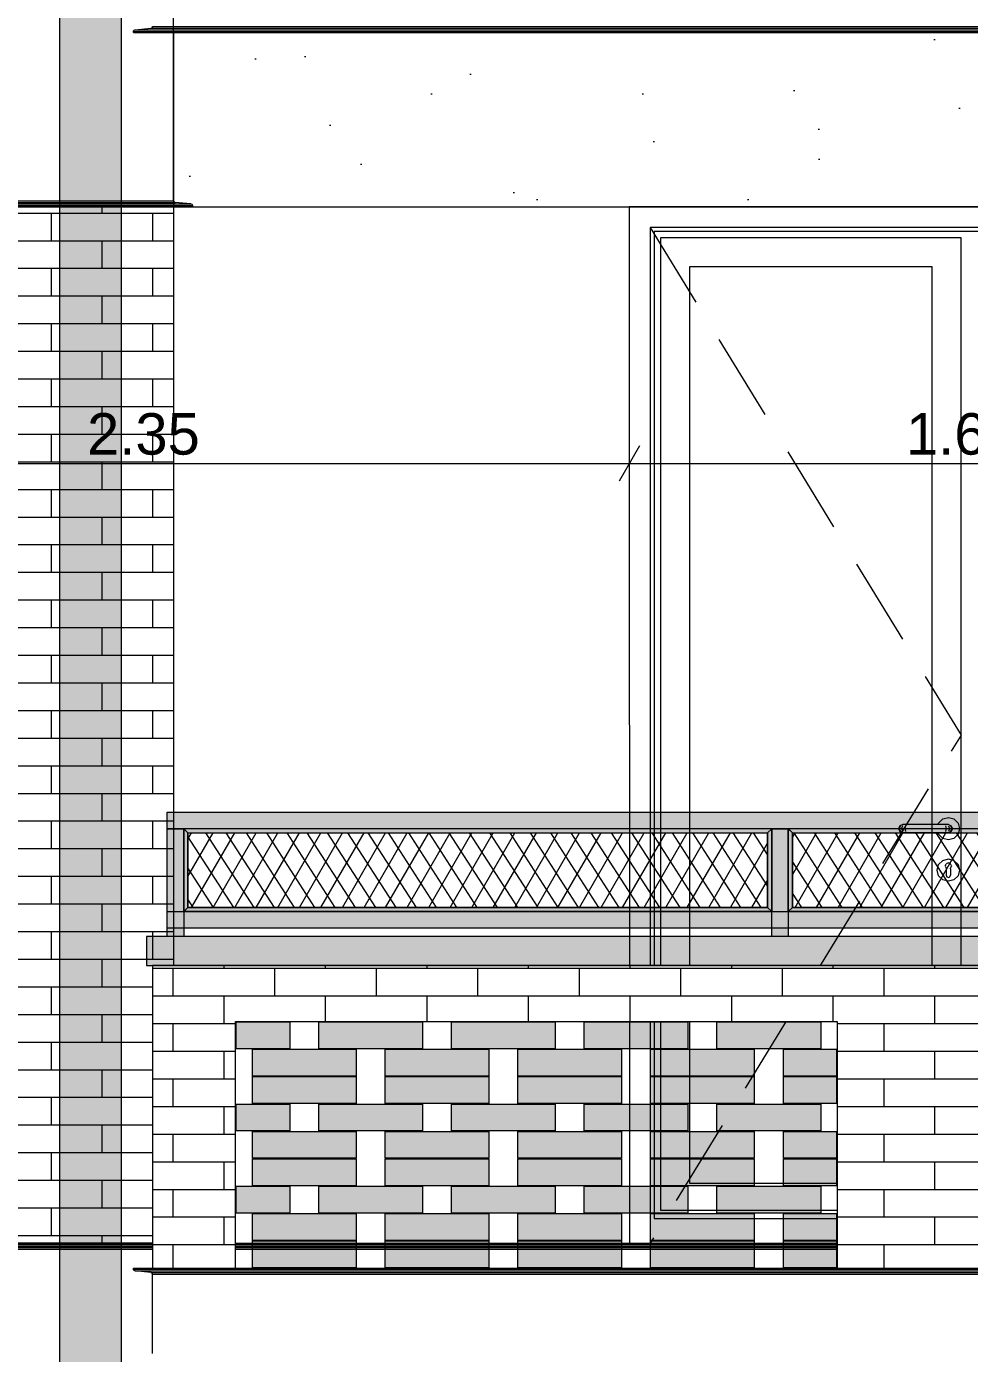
# Model space of a CAD drawing. Header units: millimetres. Extents: x 476571643 to 477489869, y 4620928210 to 4621294454.
# Drawn here: x 477475450 to 477477723, y 4620999764 to 4621002964 of the extents above; entities that cross this region are included whole.
import ezdxf

# ---------------------------------------------------------------- set-up
doc = ezdxf.new("R2010")
doc.units = ezdxf.units.MM
doc.header["$MEASUREMENT"] = 0
doc.set_wipeout_variables(frame=1)
doc.linetypes.add('Hidden Line', pattern=[317.5, 211.666667, -105.833333])
doc.linetypes.add('Wipeout_Contour', pattern=[1000, 0, -1000])
for name, color, linetype, lineweight in [('2D Drafting - General_Pen_No__7_Pen_No__7', 7, 'Continuous', 0), ('New_2D Drafting - General_Pen_No__30_Pen_No__9_Pen_No__9_Pen_No__250', 7, 'Continuous', 0), ('New_2D Drafting - General_Pen_No__30_Pen_No__9_Pen_No__9_Pen_No__253', 252, 'Continuous', 0), ('New_2D Drafting - General_Pen_No__30_Pen_No__9_Pen_No__9_Pen_No__255', 255, 'Continuous', 0), ('New_2D Drafting - General_Pen_No__30_Pen_No__9_Pen_No__9_Pen_No__42', 250, 'Continuous', 0), ('New_2D Drafting - General_Pen_No__30_Pen_No__9_Pen_No__9_Pen_No__7', 7, 'Continuous', 0), ('New_2D Drafting - General_Pen_No__4', 7, 'Continuous', 0), ('New_2D Drafting - General_Pen_No__7', 7, 'Continuous', 0), ('New_Structural - Bearing_Pen_No__250', 7, 'Continuous', 0), ('Structural - Bearing_Pen_No__250', 7, 'Continuous', 0), ('zoma_Pen_No__142', 142, 'Continuous', 0)]:
    doc.layers.add(name, color=color, linetype=linetype, lineweight=lineweight)
doc.layers.add('New_2D Drafting - General_Pen_No__30_Pen_No__9_Pen_No__9', color=7, linetype='Continuous')
doc.layers.add('zoma', color=7, linetype='Continuous')
doc.layers.add('New_2D Drafting - General_Pen_No__30_Pen_No__9_Pen_No__9_Pen_No__252', color=7, linetype='Continuous', lineweight=0, true_color=0x666666)
doc.layers.add('New_2D Drafting - General_Pen_No__30_Pen_No__9_Pen_No__9_Pen_No__254', color=7, linetype='Continuous', lineweight=0, true_color=0xcccccc)
doc.styles.add('GENERATED_STYLE_2', font='arial.ttf')
doc.dimstyles.new('GENERATED_STYLE__3', dxfattribs={"dimtxt": 200, "dimasz": 64.421331, "dimexe": 0.18, "dimexo": 3, "dimgap": 0.09, "dimtad": 1, "dimtih": 1, "dimtoh": 1, "dimlfac": 0.001, "dimzin": 0, "dimdsep": 46, "dimtxsty": 'GENERATED_STYLE_2', "dimblk": 'ARROWHEAD_2', "dimblk1": 'ARROWHEAD_2', "dimblk2": 'ARROWHEAD_2', "dimcen": 0.09, "dimclrd": 142, "dimclre": 142, "dimclrt": 142, "dimadec": 0, "dimazin": 0, "dimtfac": 1, "dimtdec": 4, "dimtmove": 0, "dimatfit": 3, "dimfxl": 1, "dimtolj": 1, "dimtzin": 0, "dimarcsym": 0})
doc.dimstyles.new('GENERATED_STYLE__31', dxfattribs={"dimtxt": 100, "dimasz": 64.421331, "dimexe": 0.18, "dimexo": 3, "dimgap": 0.09, "dimtad": 1, "dimtih": 1, "dimtoh": 1, "dimlfac": 0.001, "dimzin": 0, "dimdsep": 46, "dimtxsty": 'GENERATED_STYLE_2', "dimblk": 'ARROWHEAD_2', "dimblk1": 'ARROWHEAD_2', "dimblk2": 'ARROWHEAD_2', "dimcen": 0.09, "dimclrd": 142, "dimclre": 142, "dimclrt": 142, "dimadec": 0, "dimazin": 0, "dimtfac": 1, "dimtdec": 4, "dimtmove": 0, "dimatfit": 3, "dimfxl": 1, "dimtolj": 1, "dimtzin": 0, "dimarcsym": 0})
doc.dimstyles.new('GENERATED_STYLE__32', dxfattribs={"dimtxt": 100, "dimasz": 64.421331, "dimexe": 0.18, "dimexo": 3, "dimgap": 0.09, "dimtad": 1, "dimlfac": 0.001, "dimzin": 0, "dimdsep": 46, "dimtxsty": 'GENERATED_STYLE_2', "dimblk": 'ARROWHEAD_2', "dimblk1": 'ARROWHEAD_2', "dimblk2": 'ARROWHEAD_2', "dimcen": 0.09, "dimclrd": 142, "dimclre": 142, "dimclrt": 142, "dimadec": 0, "dimazin": 0, "dimtfac": 1, "dimtdec": 4, "dimtmove": 0, "dimatfit": 3, "dimfxl": 1, "dimtolj": 1, "dimtzin": 0, "dimarcsym": 0})
pattern_1 = [(60, (476844527.15, 4621385791.044), (-38.9711432, 22.5), []), (122.8330945, (476844527.15, 4621385791.044), (36.8060797, 18.75), [])]

# ---------------------------------------------------------------- blocks, each defined once
blk = doc.blocks.new('*D1048', base_point=(476844527.1, 4621385791))
at = {"layer": 'zoma_Pen_No__142', "color": 142, "linetype": 'Continuous', "lineweight": 0, "transparency": 16777216}
for p, q in [((477461777.8, 4620991745.8), (477461777.8, 4620991873)), ((477482504.2, 4620991745.8), (477482504.2, 4620991873)), ((477461802.3, 4620991851.8), (477461753.4, 4620991767)), ((477482479.7, 4620991767), (477482528.7, 4620991851.8)), ((477461736.4, 4620991809.4), (477461777.8, 4620991809.4)), ((477461777.8, 4620991809.4), (477482504.2, 4620991809.4)), ((477482504.2, 4620991809.4), (477482545.6, 4620991809.4))]:
    blk.add_line(p, q, dxfattribs=at)
at = {"layer": 'zoma_Pen_No__142', "color": 142, "lineweight": 0, "transparency": 16777216, "insert": (477471799.1, 4620991849.4), "char_height": 200, "attachment_point": 7, "style": 'GENERATED_STYLE_2'}
blk.add_mtext('\\A1;{\\pql;\\fArial CYR|b0|i0|c204|p34;20.73}', dxfattribs=at)
blk = doc.blocks.new('ARROWHEAD_2')
at = {"color": 0, "linetype": 'Continuous', "lineweight": 0}
for p, q in [((-0.378, -0.655), (0.378, 0.655)), ((0, 0), (-1, 0))]:
    blk.add_line(p, q, dxfattribs=at)
blk = doc.blocks.new('*D2113', base_point=(476844527.1, 4621385791))
at = {"layer": 'zoma_Pen_No__142', "color": 142, "linetype": 'Continuous', "lineweight": 0, "transparency": 16777216}
for p, q in [((477474579, 4621001953), (477474530.1, 4621001868.2)), ((477474554.6, 4621001847), (477474554.6, 4621001974.1)), ((477476927.6, 4621001953), (477476878.7, 4621001868.2)), ((477476903.2, 4621001847), (477476903.2, 4621001974.1)), ((477474554.6, 4621001910.6), (477476903.2, 4621001910.6))]:
    blk.add_line(p, q, dxfattribs=at)
at = {"layer": 'zoma_Pen_No__142', "color": 142, "lineweight": 0, "transparency": 16777216, "insert": (477475595.8, 4621001930.6), "char_height": 100, "attachment_point": 7, "style": 'GENERATED_STYLE_2'}
blk.add_mtext('\\A1;{\\pql;\\fArial CYR|b0|i0|c204|p34;2.35}', dxfattribs=at)
blk = doc.blocks.new('*D2114', base_point=(476844527.1, 4621385791))
at = {"layer": 'zoma_Pen_No__142', "color": 142, "linetype": 'Continuous', "lineweight": 0, "transparency": 16777216}
for p, q in [((477476927.6, 4621001953), (477476878.7, 4621001868.2)), ((477476903.2, 4621001847), (477476903.2, 4621001974.1)), ((477478527.6, 4621001953), (477478478.7, 4621001868.2)), ((477478503.2, 4621001847), (477478503.2, 4621001974.1)), ((477476903.2, 4621001910.6), (477478503.2, 4621001910.6))]:
    blk.add_line(p, q, dxfattribs=at)
at = {"layer": 'zoma_Pen_No__142', "color": 142, "lineweight": 0, "transparency": 16777216, "insert": (477477570.1, 4621001930.6), "char_height": 100, "attachment_point": 7, "style": 'GENERATED_STYLE_2'}
blk.add_mtext('\\A1;{\\pql;\\fArial CYR|b0|i0|c204|p34;1.60}', dxfattribs=at)
blk = doc.blocks.new('*D2169', base_point=(476844527.1, 4621385791))
at = {"layer": 'zoma_Pen_No__142', "color": 142, "linetype": 'Continuous', "lineweight": 0, "transparency": 16777216}
for p, q in [((477478168.2, 4621000054.5), (477478253, 4621000005.5)), ((477478274.2, 4621000030), (477478147, 4621000030)), ((477478210.6, 4620999330), (477478210.6, 4621000030)), ((477478274.2, 4620999330), (477478147, 4620999330)), ((477478168.2, 4620999354.5), (477478253, 4620999305.5))]:
    blk.add_line(p, q, dxfattribs=at)
at = {"layer": 'zoma_Pen_No__142', "color": 142, "lineweight": 0, "transparency": 16777216, "insert": (477478190.6, 4620999547), "char_height": 100, "attachment_point": 7, "rotation": 90, "style": 'GENERATED_STYLE_2'}
blk.add_mtext('\\A1;{\\pql;\\fArial CYR|b0|i0|c204|p34;0.70}', dxfattribs=at)
blk = doc.blocks.new('*D2170', base_point=(476844527.1, 4621385791))
at = {"layer": 'zoma_Pen_No__142', "color": 142, "linetype": 'Continuous', "lineweight": 0, "transparency": 16777216}
for p, q in [((477478274.2, 4621002530), (477478147, 4621002530)), ((477478168.2, 4621002554.5), (477478253, 4621002505.5)), ((477478210.6, 4621000030), (477478210.6, 4621002530)), ((477478168.2, 4621000054.5), (477478253, 4621000005.5)), ((477478274.2, 4621000030), (477478147, 4621000030))]:
    blk.add_line(p, q, dxfattribs=at)
at = {"layer": 'zoma_Pen_No__142', "color": 142, "lineweight": 0, "transparency": 16777216, "insert": (477478190.6, 4621001147), "char_height": 100, "attachment_point": 7, "rotation": 90, "style": 'GENERATED_STYLE_2'}
blk.add_mtext('\\A1;{\\pql;\\fArial CYR|b0|i0|c204|p34;2.50}', dxfattribs=at)
blk = doc.blocks.new('*D2171', base_point=(476844527.1, 4621385791))
at = {"layer": 'zoma_Pen_No__142', "color": 142, "linetype": 'Continuous', "lineweight": 0, "transparency": 16777216}
for p, q in [((477478168.2, 4621003254.5), (477478253, 4621003205.5)), ((477478274.2, 4621003230), (477478147, 4621003230)), ((477478210.6, 4621002530), (477478210.6, 4621003230)), ((477478274.2, 4621002530), (477478147, 4621002530)), ((477478168.2, 4621002554.5), (477478253, 4621002505.5))]:
    blk.add_line(p, q, dxfattribs=at)
at = {"layer": 'zoma_Pen_No__142', "color": 142, "lineweight": 0, "transparency": 16777216, "insert": (477478190.6, 4621002747), "char_height": 100, "attachment_point": 7, "rotation": 90, "style": 'GENERATED_STYLE_2'}
blk.add_mtext('\\A1;{\\pql;\\fArial CYR|b0|i0|c204|p34;0.70}', dxfattribs=at)
blk = doc.blocks.new('*D2180', base_point=(476844527.1, 4621385791))
at = {"layer": 'zoma_Pen_No__142', "color": 142, "linetype": 'Continuous', "lineweight": 0, "transparency": 16777216}
for p, q in [((477480860.4, 4621000054.5), (477480945.2, 4621000005.5)), ((477480966.4, 4621000030), (477480839.2, 4621000030)), ((477480902.8, 4620999330), (477480902.8, 4621000030)), ((477480966.4, 4620999330), (477480839.2, 4620999330)), ((477480860.4, 4620999354.5), (477480945.2, 4620999305.5))]:
    blk.add_line(p, q, dxfattribs=at)
at = {"layer": 'zoma_Pen_No__142', "color": 142, "lineweight": 0, "transparency": 16777216, "insert": (477480882.8, 4620999547), "char_height": 100, "attachment_point": 7, "rotation": 90, "style": 'GENERATED_STYLE_2'}
blk.add_mtext('\\A1;{\\pql;\\fArial CYR|b0|i0|c204|p34;0.70}', dxfattribs=at)
blk = doc.blocks.new('*D2181', base_point=(476844527.1, 4621385791))
at = {"layer": 'zoma_Pen_No__142', "color": 142, "linetype": 'Continuous', "lineweight": 0, "transparency": 16777216}
for p, q in [((477480966.4, 4621002530), (477480839.2, 4621002530)), ((477480860.4, 4621002554.5), (477480945.2, 4621002505.5)), ((477480902.8, 4621000030), (477480902.8, 4621002530)), ((477480860.4, 4621000054.5), (477480945.2, 4621000005.5)), ((477480966.4, 4621000030), (477480839.2, 4621000030))]:
    blk.add_line(p, q, dxfattribs=at)
at = {"layer": 'zoma_Pen_No__142', "color": 142, "lineweight": 0, "transparency": 16777216, "insert": (477480882.8, 4621001147), "char_height": 100, "attachment_point": 7, "rotation": 90, "style": 'GENERATED_STYLE_2'}
blk.add_mtext('\\A1;{\\pql;\\fArial CYR|b0|i0|c204|p34;2.50}', dxfattribs=at)
blk = doc.blocks.new('*D2182', base_point=(476844527.1, 4621385791))
at = {"layer": 'zoma_Pen_No__142', "color": 142, "linetype": 'Continuous', "lineweight": 0, "transparency": 16777216}
for p, q in [((477480860.4, 4621003254.5), (477480945.2, 4621003205.5)), ((477480966.4, 4621003230), (477480839.2, 4621003230)), ((477480902.8, 4621002530), (477480902.8, 4621003230)), ((477480966.4, 4621002530), (477480839.2, 4621002530)), ((477480860.4, 4621002554.5), (477480945.2, 4621002505.5))]:
    blk.add_line(p, q, dxfattribs=at)
at = {"layer": 'zoma_Pen_No__142', "color": 142, "lineweight": 0, "transparency": 16777216, "insert": (477480882.8, 4621002747), "char_height": 100, "attachment_point": 7, "rotation": 90, "style": 'GENERATED_STYLE_2'}
blk.add_mtext('\\A1;{\\pql;\\fArial CYR|b0|i0|c204|p34;0.70}', dxfattribs=at)

msp = doc.modelspace()

# ---------------------------------------------------------------- hatches: boundary and pattern name
at = {"layer": 'New_2D Drafting - General_Pen_No__30_Pen_No__9_Pen_No__9_Pen_No__255', "linetype": 'Continuous', "lineweight": 0}
for points in [[(477475679.198, 4620994529.951), (477475679.198, 4621009330.016), (477475529.198, 4621009330.016), (477475529.198, 4620994529.951)], [(477481618.93, 4621001069.985), (477481618.93, 4621001029.985), (477475788.935, 4621001029.985), (477475788.935, 4621001069.985)], [(477475828.941, 4621000769.985), (477475788.935, 4621000769.985), (477475788.935, 4621001029.985), (477475828.941, 4621001029.985)], [(477475838.941, 4621000840.011), (477475828.941, 4621000830.011), (477475828.941, 4621001029.985), (477475838.941, 4621001019.985)], [(477477246.423, 4621001029.985), (477475828.941, 4621001029.985), (477475838.941, 4621001019.985), (477477236.423, 4621001019.985)], [(477477246.423, 4621000829.985), (477477236.423, 4621000839.985), (477477236.423, 4621001019.985), (477477246.423, 4621001029.985)], [(477477286.423, 4621000769.985), (477477246.423, 4621000769.985), (477477246.423, 4621001029.985), (477477286.423, 4621001029.985)], [(477477296.423, 4621000839.985), (477477286.423, 4621000829.985), (477477286.423, 4621001030.011), (477477296.423, 4621001020.011)], [(477478683.923, 4621001029.985), (477477286.423, 4621001029.985), (477477296.423, 4621001019.985), (477478673.923, 4621001019.985)], [(477477246.423, 4621000829.985), (477475828.941, 4621000829.985), (477475838.941, 4621000839.985), (477477236.423, 4621000839.985)], [(477478683.923, 4621000829.985), (477477286.423, 4621000829.985), (477477296.423, 4621000839.985), (477478673.923, 4621000839.985)], [(477481618.93, 4621000829.985), (477481618.93, 4621000789.985), (477475788.935, 4621000789.985), (477475788.935, 4621000829.985)]]:
    msp.add_hatch(color=255, dxfattribs=at).paths.add_polyline_path(points)
at = {"layer": 'New_2D Drafting - General_Pen_No__7', "linetype": 'Continuous', "lineweight": 0}
h = msp.add_hatch(dxfattribs=at)
h.set_pattern_fill('BATT_INSULATION', style=0, pattern_type=2)
h.set_pattern_definition(pattern_1)
h.paths.add_polyline_path([(477475838.941, 4621001019.985), (477477236.423, 4621001019.985), (477477236.423, 4621000839.985), (477475838.941, 4621000839.985)])
h = msp.add_hatch(dxfattribs=at)
h.set_pattern_fill('BATT_INSULATION', style=0, pattern_type=2)
h.set_pattern_definition(pattern_1)
h.paths.add_polyline_path([(477477296.423, 4621001019.985), (477478673.923, 4621001019.985), (477478673.923, 4621000839.985), (477477296.423, 4621000839.985)])

# ---------------------------------------------------------------- linework, layer by layer
at = {"layer": '2D Drafting - General_Pen_No__7_Pen_No__7', "color": 7, "linetype": 'Continuous', "lineweight": 0, "flags": 128}
for points in [[(477478453.189, 4621002479.991), (477476953.189, 4621002479.986), (477476953.197, 4621000029.987), (477478453.197, 4621000029.994)], [(477478443.189, 4621002469.991), (477476963.189, 4621002469.986), (477476963.197, 4621000089.988), (477478443.197, 4621000089.994)], [(477477703.193, 4621002454.989), (477476978.189, 4621002454.986), (477476978.197, 4621000109.988), (477477703.197, 4621000109.991)], [(477477633.189, 4621002384.988), (477477048.189, 4621002384.986), (477477048.197, 4621000174.989), (477477633.197, 4621000174.991)]]:
    msp.add_lwpolyline(points, close=True, dxfattribs=at)
at = {"layer": '2D Drafting - General_Pen_No__7_Pen_No__7', "color": 7, "linetype": 'Hidden Line', "lineweight": 0, "flags": 128}
msp.add_lwpolyline([(477476953.189, 4621002479.986), (477477703.193, 4621001255.866), (477476953.974, 4621000031.271)], dxfattribs=at)
at = {"layer": 'New_2D Drafting - General_Pen_No__30_Pen_No__9_Pen_No__9_Pen_No__250', "color": 7, "linetype": 'Continuous', "lineweight": 0, "flags": 128}
msp.add_lwpolyline([(477481618.93, 4621000829.985), (477481618.93, 4621000789.985), (477475788.935, 4621000789.985), (477475788.935, 4621000829.985)], close=True, dxfattribs=at)
at = {"layer": 'New_2D Drafting - General_Pen_No__30_Pen_No__9_Pen_No__9_Pen_No__7', "color": 7, "linetype": 'Continuous', "lineweight": 0, "flags": 128}
for points in [[(477475679.198, 4620994529.951), (477475679.198, 4621009330.016), (477475529.198, 4621009330.016), (477475529.198, 4620994529.951)], [(477481618.93, 4621001069.985), (477481618.93, 4621001029.985), (477475788.935, 4621001029.985), (477475788.935, 4621001069.985)], [(477475828.941, 4621000769.985), (477475788.935, 4621000769.985), (477475788.935, 4621001029.985), (477475828.941, 4621001029.985)], [(477475838.941, 4621000840.011), (477475828.941, 4621000830.011), (477475828.941, 4621001029.985), (477475838.941, 4621001019.985)], [(477477246.423, 4621001029.985), (477475828.941, 4621001029.985), (477475838.941, 4621001019.985), (477477236.423, 4621001019.985)], [(477477246.423, 4621000829.985), (477477236.423, 4621000839.985), (477477236.423, 4621001019.985), (477477246.423, 4621001029.985)], [(477477286.423, 4621000769.985), (477477246.423, 4621000769.985), (477477246.423, 4621001029.985), (477477286.423, 4621001029.985)], [(477477296.423, 4621000839.985), (477477286.423, 4621000829.985), (477477286.423, 4621001030.011), (477477296.423, 4621001020.011)], [(477478683.923, 4621001029.985), (477477286.423, 4621001029.985), (477477296.423, 4621001019.985), (477478673.923, 4621001019.985)], [(477477246.423, 4621000829.985), (477475828.941, 4621000829.985), (477475838.941, 4621000839.985), (477477236.423, 4621000839.985)], [(477478683.923, 4621000829.985), (477477286.423, 4621000829.985), (477477296.423, 4621000839.985), (477478673.923, 4621000839.985)]]:
    msp.add_lwpolyline(points, close=True, dxfattribs=at)
at = {"layer": 'New_2D Drafting - General_Pen_No__4', "color": 7, "linetype": 'Continuous', "lineweight": 0, "flags": 128}
for points in [[(477475838.941, 4621001019.985), (477477236.423, 4621001019.985), (477477236.423, 4621000839.985), (477475838.941, 4621000839.985)], [(477477296.423, 4621001019.985), (477478673.923, 4621001019.985), (477478673.923, 4621000839.985), (477477296.423, 4621000839.985)]]:
    msp.add_lwpolyline(points, close=True, dxfattribs=at)
at = {"layer": 'New_Structural - Bearing_Pen_No__250', "color": 7, "linetype": 'Continuous', "lineweight": 0}
for p, q in [((477477658.803, 4621001053.372), (477477672.303, 4621001056.989)), ((477477672.303, 4621001056.989), (477477685.803, 4621001053.372)), ((477477555.232, 4621001037.06), (477477552.303, 4621001029.989)), ((477477552.303, 4621001029.989), (477477555.232, 4621001022.918)), ((477477556.784, 4621001037.06), (477477554.025, 4621001029.989)), ((477477554.025, 4621001029.989), (477477556.784, 4621001022.918)), ((477477562.303, 4621001039.989), (477477555.232, 4621001037.06)), ((477477561.599, 4621001037.06), (477477559.487, 4621001029.989)), ((477477559.487, 4621001029.989), (477477561.599, 4621001022.918)), ((477477563.445, 4621001039.989), (477477562.303, 4621001039.989)), ((477477566.697, 4621001039.989), (477477563.445, 4621001039.989)), ((477477571.563, 4621001039.989), (477477566.697, 4621001039.989)), ((477477568.804, 4621001037.06), (477477567.661, 4621001029.989)), ((477477567.661, 4621001029.989), (477477568.804, 4621001022.918)), ((477477577.303, 4621001039.989), (477477571.563, 4621001039.989)), ((477477657.303, 4621001039.989), (477477577.303, 4621001039.989)), ((477477647.983, 4621001039.989), (477477648.921, 4621001043.489)), ((477477648.921, 4621001043.489), (477477658.803, 4621001053.372)), ((477477663.044, 4621001039.989), (477477657.303, 4621001039.989)), ((477477667.91, 4621001039.989), (477477663.044, 4621001039.989)), ((477477665.803, 4621001037.061), (477477666.945, 4621001029.989)), ((477477666.945, 4621001029.989), (477477665.803, 4621001022.918)), ((477477671.161, 4621001039.989), (477477667.91, 4621001039.989)), ((477477672.303, 4621001039.989), (477477671.161, 4621001039.989)), ((477477672.303, 4621001039.989), (477477679.374, 4621001037.061)), ((477477673.008, 4621001037.061), (477477675.12, 4621001029.989)), ((477477675.12, 4621001029.989), (477477673.008, 4621001022.918)), ((477477677.822, 4621001037.061), (477477680.581, 4621001029.989)), ((477477680.581, 4621001029.989), (477477677.822, 4621001022.918)), ((477477679.374, 4621001037.061), (477477682.303, 4621001029.989)), ((477477682.303, 4621001029.989), (477477679.374, 4621001022.918)), ((477477685.803, 4621001053.372), (477477695.686, 4621001043.49)), ((477477695.686, 4621001043.49), (477477699.303, 4621001029.99)), ((477477699.303, 4621001029.99), (477477695.686, 4621001016.49)), ((477477555.232, 4621001022.918), (477477562.303, 4621001019.989)), ((477477563.445, 4621001019.989), (477477562.303, 4621001019.989)), ((477477566.697, 4621001019.989), (477477563.445, 4621001019.989)), ((477477571.563, 4621001019.989), (477477566.697, 4621001019.989)), ((477477577.303, 4621001019.989), (477477571.563, 4621001019.989)), ((477477657.303, 4621001019.989), (477477577.303, 4621001019.989)), ((477477648.921, 4621001016.489), (477477647.983, 4621001019.989)), ((477477658.803, 4621001006.607), (477477648.921, 4621001016.489)), ((477477663.044, 4621001019.989), (477477657.303, 4621001019.989)), ((477477672.303, 4621001002.989), (477477658.803, 4621001006.607)), ((477477667.91, 4621001019.989), (477477663.044, 4621001019.989)), ((477477671.162, 4621001019.989), (477477667.91, 4621001019.989)), ((477477672.303, 4621001019.989), (477477671.162, 4621001019.989)), ((477477679.374, 4621001022.918), (477477672.303, 4621001019.989)), ((477477685.803, 4621001006.607), (477477672.303, 4621001002.989)), ((477477695.686, 4621001016.49), (477477685.803, 4621001006.607)), ((477477645.304, 4621000929.989), (477477648.921, 4621000943.489)), ((477477648.921, 4621000916.489), (477477645.304, 4621000929.989)), ((477477648.921, 4621000943.489), (477477658.804, 4621000953.372)), ((477477658.804, 4621000953.372), (477477672.304, 4621000956.989)), ((477477665.583, 4621000941.629), (477477664.836, 4621000939.682)), ((477477664.836, 4621000939.682), (477477667.304, 4621000934.389)), ((477477665.583, 4621000941.629), (477477666.928, 4621000945.133)), ((477477672.304, 4621000947.415), (477477666.928, 4621000945.133)), ((477477667.304, 4621000934.389), (477477667.304, 4621000932.876)), ((477477667.304, 4621000932.876), (477477667.304, 4621000929.989)), ((477477667.304, 4621000929.989), (477477667.304, 4621000927.103)), ((477477672.304, 4621000956.989), (477477685.804, 4621000953.372)), ((477477677.679, 4621000945.133), (477477672.304, 4621000947.415)), ((477477677.304, 4621000934.389), (477477679.771, 4621000939.682)), ((477477677.304, 4621000932.876), (477477677.304, 4621000934.389)), ((477477677.304, 4621000932.876), (477477677.304, 4621000929.989)), ((477477677.304, 4621000929.989), (477477677.304, 4621000927.103)), ((477477679.024, 4621000941.629), (477477677.679, 4621000945.133)), ((477477679.024, 4621000941.629), (477477679.771, 4621000939.682)), ((477477685.804, 4621000953.372), (477477695.686, 4621000943.49)), ((477477695.686, 4621000943.49), (477477699.304, 4621000929.99)), ((477477699.304, 4621000929.99), (477477695.686, 4621000916.49)), ((477477658.804, 4621000906.607), (477477648.921, 4621000916.489)), ((477477672.304, 4621000902.989), (477477658.804, 4621000906.607)), ((477477667.304, 4621000927.103), (477477667.304, 4621000921.329)), ((477477667.304, 4621000921.329), (477477667.304, 4621000917.489)), ((477477667.304, 4621000917.489), (477477668.768, 4621000913.954)), ((477477668.768, 4621000913.954), (477477672.304, 4621000912.489)), ((477477672.304, 4621000912.489), (477477675.839, 4621000913.954)), ((477477685.804, 4621000906.607), (477477672.304, 4621000902.989)), ((477477675.839, 4621000913.954), (477477677.304, 4621000917.489)), ((477477677.304, 4621000927.103), (477477677.304, 4621000921.329)), ((477477677.304, 4621000921.329), (477477677.304, 4621000917.489)), ((477477695.686, 4621000916.49), (477477685.804, 4621000906.607))]:
    msp.add_line(p, q, dxfattribs=at)
at = {"layer": 'Structural - Bearing_Pen_No__250', "color": 7, "linetype": 'Continuous', "lineweight": 0}
for p, q in [((477475707.596, 4621002952.486), (477475707.996, 4621002954.016)), ((477475707.596, 4621002949.991), (477475707.596, 4621002952.486)), ((477475707.996, 4621002954.016), (477475709.134, 4621002955.314)), ((477475709.134, 4621002955.314), (477475710.837, 4621002956.181)), ((477475710.837, 4621002956.181), (477475712.059, 4621002956.441)), ((477475712.059, 4621002956.441), (477475749.46, 4621002960.431)), ((477475749.46, 4621002960.431), (477475750.682, 4621002960.69)), ((477475750.682, 4621002960.69), (477475752.385, 4621002961.557)), ((477475752.385, 4621002961.557), (477475753.523, 4621002962.855)), ((477475753.523, 4621002962.855), (477475753.922, 4621002964.386)), ((477461487.743, 4621000029.988), (477482820.469, 4621000029.988)), ((477461487.743, 4621000027.493), (477482820.469, 4621000027.493)), ((477461492.206, 4621000023.537), (477482816.007, 4621000023.537)), ((477461529.607, 4621000019.548), (477482778.606, 4621000019.548)), ((477461534.069, 4621000015.592), (477482774.143, 4621000015.592)), ((477475707.596, 4620999967.496), (477475707.596, 4620999969.991)), ((477475707.996, 4620999965.965), (477475707.596, 4620999967.496)), ((477475709.134, 4620999964.667), (477475707.996, 4620999965.965)), ((477475710.837, 4620999963.8), (477475709.134, 4620999964.667)), ((477475712.059, 4620999963.541), (477475710.837, 4620999963.8))]:
    msp.add_line(p, q, dxfattribs=at)

# ---------------------------------------------------------------- dimensions: what is measured, and where the dimension line sits
at = {"layer": 'zoma', "color": 142, "linetype": 'Continuous', "lineweight": 0}
for base, p1, p2, dimstyle, picture, middle in [((477476903.179, 4621001910.57), (477474554.57, 4621002222.207), (477476903.179, 4621002189.133), 'GENERATED_STYLE__31', '*D2113', (477475725.728, 4621001980.57)), ((477478503.179, 4621001910.57), (477476903.179, 4621002189.133), (477478503.179, 4621002218.822), 'GENERATED_STYLE__31', '*D2114', (477477700.032, 4621001980.57)), ((477482504.198, 4620991809.418), (477461777.828, 4621000409.965), (477482504.198, 4620991809.418), 'GENERATED_STYLE__3', '*D1048', (477472135.071, 4620991949.418))]:
    dim = msp.add_linear_dim(base=base, p1=p1, p2=p2, dimstyle=dimstyle, dxfattribs=at)
    dim.commit()
    dim.dimension.update_dxf_attribs({"geometry": picture, "text_midpoint": middle, "dimtype": 160})

# ---------------------------------------------------------------- wipeouts: each hides what was drawn before it
at = {"color": 254, "linetype": 'Wipeout_Contour', "lineweight": 0, "ltscale": 27873635967.59877}
msp.add_wipeout([(477475804.11, 4621002949.991), (477475804.11, 4621002529.993), (477482774.143, 4621002529.993), (477482774.143, 4621003229.993), (477481653.93, 4621003229.993), (477481653.93, 4621002949.991)], dxfattribs=at).dxf.layer = 'New_2D Drafting - General_Pen_No__30_Pen_No__9_Pen_No__9'

# ---------------------------------------------------------------- next in the draw order: hatches: boundary and pattern name
at = {"layer": 'New_2D Drafting - General_Pen_No__30_Pen_No__9_Pen_No__9_Pen_No__253', "linetype": 'Continuous', "lineweight": 0}
h = msp.add_hatch(dxfattribs=at)
h.set_pattern_fill('BRICK___RUNNING_BOND', color=252, style=0, pattern_type=2)
h.set_pattern_definition([(0, (477474163.39, 4621001314.985), (0, 66.64), []), (90, (477474163.4, 4621001314.98), (-244.8, 0), [66.64, -66.64]), (90, (477474285.8, 4621001381.62), (-244.8, 0), [66.64, -66.64])])
h.paths.add_polyline_path([(477474554.476, 4621002529.992), (477475804.11, 4621002529.992), (477475804.11, 4621000029.992), (477474554.476, 4621000029.992)])
at = {"layer": 'New_2D Drafting - General_Pen_No__30_Pen_No__9_Pen_No__9_Pen_No__42', "linetype": 'Continuous', "lineweight": 0, "true_color": 0xc7c8ca}
h = msp.add_hatch(dxfattribs=at)
h.set_pattern_fill('CUT_STONE', color=9, style=0, pattern_type=2)
h.set_pattern_definition([(45, (476844527.15, 4621386591.04), (-254.55844, 254.55844), [0, -240, 0, -360]), (110, (476845327.15, 4621386591.04), (338.28934, 123.12725), [0, -176, 0, -304])])
h.paths.add_polyline_path([(477475804.11, 4621002949.991), (477475804.11, 4621002529.993), (477482774.143, 4621002529.993), (477482774.143, 4621003229.993), (477481653.93, 4621003229.993), (477481653.93, 4621002949.991)])

# ---------------------------------------------------------------- next in the draw order: linework, layer by layer
at = {"layer": '2D Drafting - General_Pen_No__7_Pen_No__7', "color": 7, "linetype": 'Continuous', "lineweight": 0, "flags": 128}
for points in [[(477476907.314, 4621000029.987), (477478503.197, 4621000029.992), (477478503.188, 4621002529.992), (477476903.188, 4621002529.987)], [(477476903.188, 4621002529.987), (477476903.197, 4621000029.987), (477476907.314, 4621000029.987)]]:
    msp.add_lwpolyline(points, dxfattribs=at)
at = {"layer": 'New_2D Drafting - General_Pen_No__30_Pen_No__9_Pen_No__9_Pen_No__7', "color": 7, "linetype": 'Continuous', "lineweight": 0, "flags": 128}
for points in [[(477475804.11, 4621002949.991), (477475804.11, 4621002529.993), (477482774.143, 4621002529.993), (477482774.143, 4621003229.993), (477481653.93, 4621003229.993), (477481653.93, 4621002949.991)], [(477474554.476, 4621002529.992), (477475804.11, 4621002529.992), (477475804.11, 4621000029.992), (477474554.476, 4621000029.992)]]:
    msp.add_lwpolyline(points, close=True, dxfattribs=at)
at = {"layer": 'New_Structural - Bearing_Pen_No__250', "color": 7, "linetype": 'Continuous', "lineweight": 0}
msp.add_line((477475804.11, 4621002529.993), (477482774.143, 4621002529.993), dxfattribs=at)
at = {"layer": 'Structural - Bearing_Pen_No__250', "color": 7, "linetype": 'Continuous', "lineweight": 0}
for p, q in [((477475804.11, 4621002544.407), (477475804.11, 4621003215.592)), ((477475707.596, 4621002952.486), (477481700.248, 4621002952.486)), ((477475707.596, 4621002949.991), (477481700.248, 4621002949.991)), ((477475712.059, 4621002956.441), (477481695.786, 4621002956.441)), ((477475749.46, 4621002960.431), (477481658.385, 4621002960.431)), ((477475753.921, 4621002964.386), (477481653.922, 4621002964.386)), ((477468457.801, 4621002532.488), (477475850.436, 4621002532.488)), ((477468457.801, 4621002529.993), (477475850.436, 4621002529.993)), ((477468462.263, 4621002536.443), (477475845.974, 4621002536.443)), ((477468499.665, 4621002540.433), (477475808.573, 4621002540.433)), ((477468504.127, 4621002544.388), (477475804.11, 4621002544.388)), ((477475804.51, 4621002542.857), (477475804.11, 4621002544.388)), ((477475805.648, 4621002541.56), (477475804.51, 4621002542.857)), ((477475807.351, 4621002540.693), (477475805.648, 4621002541.56)), ((477475808.573, 4621002540.433), (477475807.351, 4621002540.693)), ((477475845.974, 4621002536.443), (477475808.573, 4621002540.433)), ((477475847.196, 4621002536.184), (477475845.974, 4621002536.443)), ((477475848.899, 4621002535.317), (477475847.196, 4621002536.184)), ((477475850.037, 4621002534.019), (477475848.899, 4621002535.317)), ((477475850.436, 4621002532.488), (477475850.037, 4621002534.019)), ((477475850.436, 4621002529.993), (477475850.436, 4621002532.488))]:
    msp.add_line(p, q, dxfattribs=at)

# ---------------------------------------------------------------- next in the draw order: dimensions: what is measured, and where the dimension line sits
at = {"layer": 'zoma', "color": 142, "linetype": 'Continuous', "lineweight": 0}
for base, picture, middle in [((477478210.582, 4621003229.993), '*D2171', (477478140.582, 4621002876.85)), ((477480902.788, 4621003229.993), '*D2182', (477480832.788, 4621002876.85))]:
    dim = msp.add_linear_dim(base=base, p1=(477463204.421, 4621002530), p2=(477462293.68, 4621003229.993), angle=90, dimstyle='GENERATED_STYLE__32', dxfattribs=at)
    dim.commit()
    dim.dimension.update_dxf_attribs({"geometry": picture, "text_midpoint": middle, "dimtype": 160, "text_rotation": 90})

# ---------------------------------------------------------------- next in the draw order: wipeouts: each hides what was drawn before it
at = {"color": 254, "linetype": 'Wipeout_Contour', "lineweight": 0, "ltscale": 74329651972.086}
msp.add_wipeout([(477475753.935, 4620999969.991), (477475954.049, 4620999969.991), (477475954.049, 4621000564.991), (477477403.991, 4621000564.991), (477477403.991, 4620999969.991), (477477803.991, 4620999969.991), (477477803.991, 4621000564.985), (477479603.989, 4621000564.985), (477479603.989, 4620999969.991), (477480003.989, 4620999969.991), (477480003.989, 4621000564.985), (477481453.93, 4621000564.985), (477481453.93, 4620999969.991), (477481653.93, 4620999969.991), (477481653.93, 4621000699.985), (477475753.935, 4621000699.985)], dxfattribs=at).dxf.layer = 'New_2D Drafting - General_Pen_No__30_Pen_No__9_Pen_No__9'

# ---------------------------------------------------------------- next in the draw order: hatches: boundary and pattern name
at = {"layer": 'New_2D Drafting - General_Pen_No__30_Pen_No__9_Pen_No__9_Pen_No__254', "linetype": 'Continuous', "lineweight": 0, "true_color": 0xcccccc}
h = msp.add_hatch(dxfattribs=at)
h.set_pattern_fill('BRICK___RUNNING_BOND', color=254, style=0, pattern_type=2)
h.set_pattern_definition([(180, (477481189.12, 4621000359.99), (0, 66.64), []), (90, (477481189.12, 4621000359.99), (244.8, 0), [66.64, -66.64]), (90, (477481066.72, 4621000426.63), (244.8, 0), [66.64, -66.64])])
h.paths.add_polyline_path([(477475753.935, 4620999969.991), (477475954.049, 4620999969.991), (477475954.049, 4621000564.991), (477477403.991, 4621000564.991), (477477403.991, 4620999969.991), (477477803.991, 4620999969.991), (477477803.991, 4621000564.985), (477479603.989, 4621000564.985), (477479603.989, 4620999969.991), (477480003.989, 4620999969.991), (477480003.989, 4621000564.985), (477481453.93, 4621000564.985), (477481453.93, 4620999969.991), (477481653.93, 4620999969.991), (477481653.93, 4621000699.985), (477475753.935, 4621000699.985)])
at = {"layer": 'New_2D Drafting - General_Pen_No__30_Pen_No__9_Pen_No__9_Pen_No__255', "linetype": 'Continuous', "lineweight": 0}
for color, points in [(255, [(477475738.935, 4621000699.985), (477481668.93, 4621000699.985), (477481668.93, 4621000769.985), (477475738.935, 4621000769.985)]), (8, [(477475955.048, 4621000563.991), (477476084.533, 4621000563.991), (477476084.533, 4621000498.991), (477475955.048, 4621000498.991)]), (8, [(477476154.533, 4621000563.991), (477476404.533, 4621000563.991), (477476404.533, 4621000498.991), (477476154.533, 4621000498.991)]), (8, [(477476474.533, 4621000563.991), (477476724.533, 4621000563.991), (477476724.533, 4621000498.991), (477476474.533, 4621000498.991)]), (8, [(477476794.533, 4621000563.991), (477477044.533, 4621000563.991), (477477044.533, 4621000498.991), (477476794.533, 4621000498.991)]), (8, [(477477114.533, 4621000563.991), (477477364.533, 4621000563.991), (477477364.533, 4621000498.991), (477477114.533, 4621000498.991)]), (8, [(477476244.533, 4621000497.991), (477476244.533, 4621000432.991), (477475994.533, 4621000432.991), (477475994.533, 4621000497.991)]), (8, [(477476564.533, 4621000497.991), (477476564.533, 4621000432.991), (477476314.533, 4621000432.991), (477476314.533, 4621000497.991)]), (8, [(477476884.533, 4621000497.991), (477476884.533, 4621000432.991), (477476634.533, 4621000432.991), (477476634.533, 4621000497.991)]), (8, [(477477204.533, 4621000497.991), (477477204.533, 4621000432.991), (477476954.533, 4621000432.991), (477476954.533, 4621000497.991)]), (8, [(477477402.533, 4621000497.991), (477477402.533, 4621000432.991), (477477274.533, 4621000432.991), (477477274.533, 4621000497.991)]), (8, [(477476244.533, 4621000431.991), (477476244.533, 4621000366.991), (477475994.533, 4621000366.991), (477475994.533, 4621000431.991)]), (8, [(477476564.533, 4621000431.991), (477476564.533, 4621000366.991), (477476314.533, 4621000366.991), (477476314.533, 4621000431.991)]), (8, [(477476884.533, 4621000431.991), (477476884.533, 4621000366.991), (477476634.533, 4621000366.991), (477476634.533, 4621000431.991)]), (8, [(477477204.533, 4621000431.991), (477477204.533, 4621000366.991), (477476954.533, 4621000366.991), (477476954.533, 4621000431.991)]), (8, [(477477402.533, 4621000431.991), (477477402.533, 4621000366.991), (477477274.533, 4621000366.991), (477477274.533, 4621000431.991)]), (8, [(477475955.048, 4621000365.991), (477476084.533, 4621000365.991), (477476084.533, 4621000300.991), (477475955.048, 4621000300.991)]), (8, [(477476154.533, 4621000300.991), (477476154.533, 4621000365.991), (477476404.533, 4621000365.991), (477476404.533, 4621000300.991)]), (8, [(477476474.533, 4621000300.991), (477476474.533, 4621000365.991), (477476724.533, 4621000365.991), (477476724.533, 4621000300.991)]), (8, [(477476794.533, 4621000300.991), (477476794.533, 4621000365.991), (477477044.533, 4621000365.991), (477477044.533, 4621000300.991)]), (8, [(477477114.533, 4621000300.991), (477477114.533, 4621000365.991), (477477364.533, 4621000365.991), (477477364.533, 4621000300.991)]), (8, [(477475994.533, 4621000299.991), (477476244.533, 4621000299.991), (477476244.533, 4621000234.991), (477475994.533, 4621000234.991)]), (8, [(477476314.533, 4621000299.991), (477476564.533, 4621000299.991), (477476564.533, 4621000234.991), (477476314.533, 4621000234.991)]), (8, [(477476634.533, 4621000299.991), (477476884.533, 4621000299.991), (477476884.533, 4621000234.991), (477476634.533, 4621000234.991)]), (8, [(477476954.533, 4621000299.991), (477477204.533, 4621000299.991), (477477204.533, 4621000234.991), (477476954.533, 4621000234.991)]), (8, [(477477274.533, 4621000299.991), (477477402.533, 4621000299.991), (477477402.533, 4621000234.991), (477477274.533, 4621000234.991)]), (8, [(477475994.533, 4621000233.991), (477476244.533, 4621000233.991), (477476244.533, 4621000168.991), (477475994.533, 4621000168.991)]), (8, [(477476314.533, 4621000233.991), (477476564.533, 4621000233.991), (477476564.533, 4621000168.991), (477476314.533, 4621000168.991)]), (8, [(477476634.533, 4621000233.991), (477476884.533, 4621000233.991), (477476884.533, 4621000168.991), (477476634.533, 4621000168.991)]), (8, [(477476954.533, 4621000233.991), (477477204.533, 4621000233.991), (477477204.533, 4621000168.991), (477476954.533, 4621000168.991)]), (8, [(477477274.533, 4621000233.991), (477477402.533, 4621000233.991), (477477402.533, 4621000168.991), (477477274.533, 4621000168.991)]), (8, [(477475955.048, 4621000167.991), (477476084.533, 4621000167.991), (477476084.533, 4621000102.991), (477475955.048, 4621000102.991)]), (8, [(477476404.533, 4621000167.991), (477476404.533, 4621000102.991), (477476154.533, 4621000102.991), (477476154.533, 4621000167.991)]), (8, [(477476724.533, 4621000167.991), (477476724.533, 4621000102.991), (477476474.533, 4621000102.991), (477476474.533, 4621000167.991)]), (8, [(477477044.533, 4621000167.991), (477477044.533, 4621000102.991), (477476794.533, 4621000102.991), (477476794.533, 4621000167.991)]), (8, [(477477364.533, 4621000167.991), (477477364.533, 4621000102.991), (477477114.533, 4621000102.991), (477477114.533, 4621000167.991)]), (8, [(477475994.533, 4621000101.991), (477476244.533, 4621000101.991), (477476244.533, 4621000036.991), (477475994.533, 4621000036.991)]), (8, [(477476314.533, 4621000101.991), (477476564.533, 4621000101.991), (477476564.533, 4621000036.991), (477476314.533, 4621000036.991)]), (8, [(477476634.533, 4621000101.991), (477476884.533, 4621000101.991), (477476884.533, 4621000036.991), (477476634.533, 4621000036.991)]), (8, [(477476954.533, 4621000101.991), (477477204.533, 4621000101.991), (477477204.533, 4621000036.991), (477476954.533, 4621000036.991)]), (8, [(477477274.533, 4621000101.991), (477477402.533, 4621000101.991), (477477402.533, 4621000036.991), (477477274.533, 4621000036.991)]), (8, [(477475994.533, 4621000035.991), (477476244.533, 4621000035.991), (477476244.533, 4620999970.991), (477475994.533, 4620999970.991)]), (8, [(477476314.533, 4621000035.991), (477476564.533, 4621000035.991), (477476564.533, 4620999970.991), (477476314.533, 4620999970.991)]), (8, [(477476634.533, 4621000035.991), (477476884.533, 4621000035.991), (477476884.533, 4620999970.991), (477476634.533, 4620999970.991)]), (8, [(477476954.533, 4621000035.991), (477477204.533, 4621000035.991), (477477204.533, 4620999970.991), (477476954.533, 4620999970.991)]), (8, [(477477274.533, 4621000035.991), (477477402.533, 4621000035.991), (477477402.533, 4620999970.991), (477477274.533, 4620999970.991)])]:
    msp.add_hatch(color=color, dxfattribs=at).paths.add_polyline_path(points)

# ---------------------------------------------------------------- next in the draw order: linework, layer by layer
at = {"layer": 'New_2D Drafting - General_Pen_No__30_Pen_No__9_Pen_No__9_Pen_No__252', "color": 251, "linetype": 'Continuous', "lineweight": 0, "true_color": 0x666666, "flags": 128}
for points in [[(477475955.048, 4621000563.991), (477476084.533, 4621000563.991), (477476084.533, 4621000498.991), (477475955.048, 4621000498.991)], [(477476154.533, 4621000563.991), (477476404.533, 4621000563.991), (477476404.533, 4621000498.991), (477476154.533, 4621000498.991)], [(477476474.533, 4621000563.991), (477476724.533, 4621000563.991), (477476724.533, 4621000498.991), (477476474.533, 4621000498.991)], [(477476794.533, 4621000563.991), (477477044.533, 4621000563.991), (477477044.533, 4621000498.991), (477476794.533, 4621000498.991)], [(477477114.533, 4621000563.991), (477477364.533, 4621000563.991), (477477364.533, 4621000498.991), (477477114.533, 4621000498.991)], [(477476244.533, 4621000497.991), (477476244.533, 4621000432.991), (477475994.533, 4621000432.991), (477475994.533, 4621000497.991)], [(477476564.533, 4621000497.991), (477476564.533, 4621000432.991), (477476314.533, 4621000432.991), (477476314.533, 4621000497.991)], [(477476884.533, 4621000497.991), (477476884.533, 4621000432.991), (477476634.533, 4621000432.991), (477476634.533, 4621000497.991)], [(477477204.533, 4621000497.991), (477477204.533, 4621000432.991), (477476954.533, 4621000432.991), (477476954.533, 4621000497.991)], [(477477402.533, 4621000497.991), (477477402.533, 4621000432.991), (477477274.533, 4621000432.991), (477477274.533, 4621000497.991)], [(477476244.533, 4621000431.991), (477476244.533, 4621000366.991), (477475994.533, 4621000366.991), (477475994.533, 4621000431.991)], [(477476564.533, 4621000431.991), (477476564.533, 4621000366.991), (477476314.533, 4621000366.991), (477476314.533, 4621000431.991)], [(477476884.533, 4621000431.991), (477476884.533, 4621000366.991), (477476634.533, 4621000366.991), (477476634.533, 4621000431.991)], [(477477204.533, 4621000431.991), (477477204.533, 4621000366.991), (477476954.533, 4621000366.991), (477476954.533, 4621000431.991)], [(477477402.533, 4621000431.991), (477477402.533, 4621000366.991), (477477274.533, 4621000366.991), (477477274.533, 4621000431.991)], [(477475955.048, 4621000365.991), (477476084.533, 4621000365.991), (477476084.533, 4621000300.991), (477475955.048, 4621000300.991)], [(477476154.533, 4621000300.991), (477476154.533, 4621000365.991), (477476404.533, 4621000365.991), (477476404.533, 4621000300.991)], [(477476474.533, 4621000300.991), (477476474.533, 4621000365.991), (477476724.533, 4621000365.991), (477476724.533, 4621000300.991)], [(477476794.533, 4621000300.991), (477476794.533, 4621000365.991), (477477044.533, 4621000365.991), (477477044.533, 4621000300.991)], [(477477114.533, 4621000300.991), (477477114.533, 4621000365.991), (477477364.533, 4621000365.991), (477477364.533, 4621000300.991)], [(477475994.533, 4621000299.991), (477476244.533, 4621000299.991), (477476244.533, 4621000234.991), (477475994.533, 4621000234.991)], [(477476314.533, 4621000299.991), (477476564.533, 4621000299.991), (477476564.533, 4621000234.991), (477476314.533, 4621000234.991)], [(477476634.533, 4621000299.991), (477476884.533, 4621000299.991), (477476884.533, 4621000234.991), (477476634.533, 4621000234.991)], [(477476954.533, 4621000299.991), (477477204.533, 4621000299.991), (477477204.533, 4621000234.991), (477476954.533, 4621000234.991)], [(477477274.533, 4621000299.991), (477477402.533, 4621000299.991), (477477402.533, 4621000234.991), (477477274.533, 4621000234.991)], [(477475994.533, 4621000233.991), (477476244.533, 4621000233.991), (477476244.533, 4621000168.991), (477475994.533, 4621000168.991)], [(477476314.533, 4621000233.991), (477476564.533, 4621000233.991), (477476564.533, 4621000168.991), (477476314.533, 4621000168.991)], [(477476634.533, 4621000233.991), (477476884.533, 4621000233.991), (477476884.533, 4621000168.991), (477476634.533, 4621000168.991)], [(477476954.533, 4621000233.991), (477477204.533, 4621000233.991), (477477204.533, 4621000168.991), (477476954.533, 4621000168.991)], [(477477274.533, 4621000233.991), (477477402.533, 4621000233.991), (477477402.533, 4621000168.991), (477477274.533, 4621000168.991)], [(477475955.048, 4621000167.991), (477476084.533, 4621000167.991), (477476084.533, 4621000102.991), (477475955.048, 4621000102.991)], [(477476404.533, 4621000167.991), (477476404.533, 4621000102.991), (477476154.533, 4621000102.991), (477476154.533, 4621000167.991)], [(477476724.533, 4621000167.991), (477476724.533, 4621000102.991), (477476474.533, 4621000102.991), (477476474.533, 4621000167.991)], [(477477044.533, 4621000167.991), (477477044.533, 4621000102.991), (477476794.533, 4621000102.991), (477476794.533, 4621000167.991)], [(477477364.533, 4621000167.991), (477477364.533, 4621000102.991), (477477114.533, 4621000102.991), (477477114.533, 4621000167.991)], [(477475994.533, 4621000101.991), (477476244.533, 4621000101.991), (477476244.533, 4621000036.991), (477475994.533, 4621000036.991)], [(477476314.533, 4621000101.991), (477476564.533, 4621000101.991), (477476564.533, 4621000036.991), (477476314.533, 4621000036.991)], [(477476634.533, 4621000101.991), (477476884.533, 4621000101.991), (477476884.533, 4621000036.991), (477476634.533, 4621000036.991)], [(477476954.533, 4621000101.991), (477477204.533, 4621000101.991), (477477204.533, 4621000036.991), (477476954.533, 4621000036.991)], [(477477274.533, 4621000101.991), (477477402.533, 4621000101.991), (477477402.533, 4621000036.991), (477477274.533, 4621000036.991)], [(477475994.533, 4621000035.991), (477476244.533, 4621000035.991), (477476244.533, 4620999970.991), (477475994.533, 4620999970.991)], [(477476314.533, 4621000035.991), (477476564.533, 4621000035.991), (477476564.533, 4620999970.991), (477476314.533, 4620999970.991)], [(477476634.533, 4621000035.991), (477476884.533, 4621000035.991), (477476884.533, 4620999970.991), (477476634.533, 4620999970.991)], [(477476954.533, 4621000035.991), (477477204.533, 4621000035.991), (477477204.533, 4620999970.991), (477476954.533, 4620999970.991)], [(477477274.533, 4621000035.991), (477477402.533, 4621000035.991), (477477402.533, 4620999970.991), (477477274.533, 4620999970.991)]]:
    msp.add_lwpolyline(points, close=True, dxfattribs=at)
at = {"layer": 'New_2D Drafting - General_Pen_No__30_Pen_No__9_Pen_No__9_Pen_No__7', "color": 7, "linetype": 'Continuous', "lineweight": 0, "flags": 128}
for points in [[(477475738.935, 4621000699.985), (477481668.93, 4621000699.985), (477481668.93, 4621000769.985), (477475738.935, 4621000769.985)], [(477475753.935, 4620999969.991), (477475954.049, 4620999969.991), (477475954.049, 4621000564.991), (477477403.991, 4621000564.991), (477477403.991, 4620999969.991), (477477803.991, 4620999969.991), (477477803.991, 4621000564.985), (477479603.989, 4621000564.985), (477479603.989, 4620999969.991), (477480003.989, 4620999969.991), (477480003.989, 4621000564.985), (477481453.93, 4621000564.985), (477481453.93, 4620999969.991), (477481653.93, 4620999969.991), (477481653.93, 4621000699.985), (477475753.935, 4621000699.985)]]:
    msp.add_lwpolyline(points, close=True, dxfattribs=at)
at = {"layer": 'New_Structural - Bearing_Pen_No__250', "color": 7, "linetype": 'Continuous', "lineweight": 0, "flags": 128}
msp.add_lwpolyline([(477481668.93, 4621000769.985), (477475738.935, 4621000769.985), (477475738.935, 4621000699.985), (477481668.93, 4621000699.985)], close=True, dxfattribs=at)
at = {"layer": 'Structural - Bearing_Pen_No__250', "color": 7, "linetype": 'Continuous', "lineweight": 0}
for p, q in [((477475707.596, 4620999969.991), (477481700.248, 4620999969.991)), ((477475707.596, 4620999967.496), (477481700.248, 4620999967.496)), ((477475749.46, 4620999959.551), (477475712.059, 4620999963.541)), ((477475712.059, 4620999963.541), (477481695.786, 4620999963.541)), ((477475750.682, 4620999959.291), (477475749.46, 4620999959.551)), ((477475749.46, 4620999959.551), (477481658.385, 4620999959.551)), ((477475752.385, 4620999958.424), (477475750.682, 4620999959.291)), ((477475753.523, 4620999957.126), (477475752.385, 4620999958.424)), ((477475753.922, 4620999955.596), (477475753.523, 4620999957.126)), ((477475753.922, 4620999764.404), (477475753.922, 4620999955.596)), ((477475753.922, 4620999955.596), (477481653.922, 4620999955.596))]:
    msp.add_line(p, q, dxfattribs=at)

# ---------------------------------------------------------------- next in the draw order: dimensions: what is measured, and where the dimension line sits
at = {"layer": 'zoma', "color": 142, "linetype": 'Continuous', "lineweight": 0}
for base, p1, p2, picture, middle in [((477478210.582, 4621002530), (477462282.486, 4621000029.988), (477463204.421, 4621002530), '*D2170', (477478140.582, 4621001276.847)), ((477480902.788, 4621002530), (477462282.486, 4621000029.988), (477463204.421, 4621002530), '*D2181', (477480832.788, 4621001276.847)), ((477478210.582, 4621000029.988), (477463204.197, 4620999329.995), (477462282.486, 4621000029.988), '*D2169', (477478140.582, 4620999676.845)), ((477480902.788, 4621000029.988), (477463204.197, 4620999329.995), (477462282.486, 4621000029.988), '*D2180', (477480832.788, 4620999676.845))]:
    dim = msp.add_linear_dim(base=base, p1=p1, p2=p2, angle=90, dimstyle='GENERATED_STYLE__32', dxfattribs=at)
    dim.commit()
    dim.dimension.update_dxf_attribs({"geometry": picture, "text_midpoint": middle, "dimtype": 160, "text_rotation": 90})

doc.saveas('drawing.dxf')
